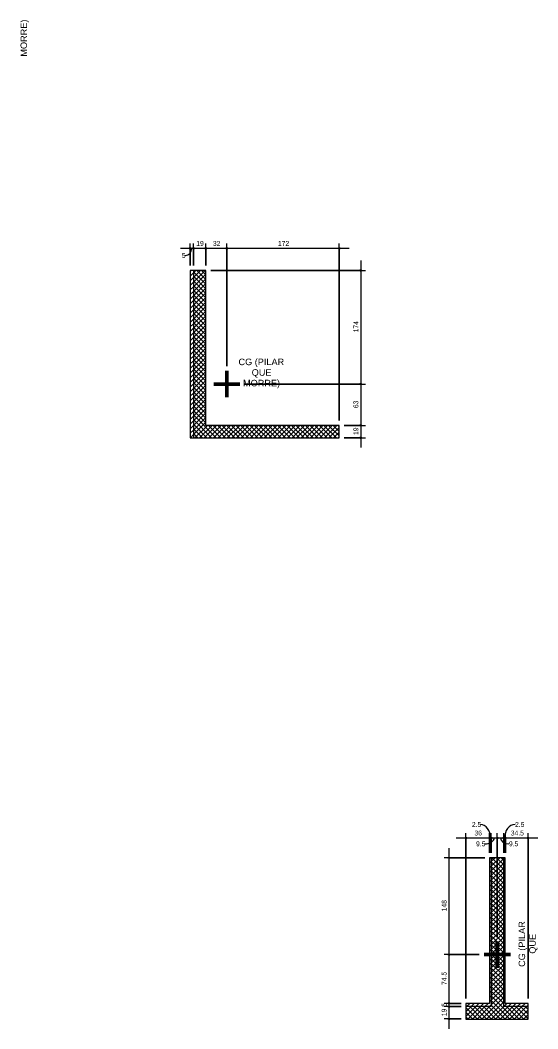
# Model space of a CAD drawing. Extents: x -1981 to 38708, y -3196 to 88064.
# Drawn here: x 19401 to 20193, y -931 to 612 of the extents above; entities that cross this region are included whole.
import ezdxf

# ---------------------------------------------------------------- set-up
doc = ezdxf.new("R2010")
doc.units = 0
doc.linetypes.add('Hidden', pattern=[0.714375, 0.47625, -0.238125])
for name, color, linetype, lineweight in [('A-ANNO-DIMS', 7, 'Continuous', 9), ('A-ANNO-DIMS-50', 7, 'Continuous', 9), ('A-DETL', 7, 'Hidden', 18), ('A-DETL-GENF', 7, 'Continuous', 18), ('A-DETL-MEDM', 7, 'Continuous', 50), ('G-ANNO-TEXT', 7, 'Continuous', 9)]:
    doc.layers.add(name, color=color, linetype=linetype, lineweight=lineweight)
doc.styles.add('Arial_1', font='arial.ttf', dxfattribs={"width": 0.9, "height": 7.5})
doc.styles.add('Arial_3', font='arial.ttf', dxfattribs={"height": 10})
doc.dimstyles.new('PED_1_5mm_ESQ_1', dxfattribs={"dimscale": 30.48, "dimtxt": 7.651945, "dimasz": 0.328084, "dimexe": 0.246063, "dimexo": 0.246063, "dimgap": 0.049213, "dimtad": 1, "dimdec": 1, "dimrnd": 0.5, "dimdsep": 46, "dimtxsty": 'Arial_1', "dimblk1": 'DOTSMALL', "dimblk2": 'DOTSMALL', "dimsah": 1, "dimcen": 0.09, "dimdle": 0.492126, "dimazin": 0, "dimtfac": 1, "dimtdec": 4, "dimtix": 1, "dimtmove": 1, "dimatfit": 3, "dimfxl": 1, "dimtvp": 1, "dimtolj": 1, "dimtzin": 0, "dimarcsym": 2})
doc.dimstyles.new('PED_1_5mm_ESQ_3', dxfattribs={"dimscale": 30.48, "dimtxt": 7.651945, "dimasz": 0.328084, "dimexe": 0.246063, "dimexo": 0.246063, "dimgap": 0.049213, "dimtad": 1, "dimdec": 1, "dimrnd": 0.5, "dimdsep": 46, "dimtxsty": 'Arial_1', "dimblk1": 'DOTSMALL', "dimblk2": 'DOTSMALL', "dimsah": 1, "dimcen": 0.09, "dimdle": 0.492126, "dimazin": 0, "dimtfac": 1, "dimtdec": 4, "dimtix": 1, "dimtmove": 0, "dimatfit": 3, "dimfxl": 1, "dimtvp": 1, "dimtolj": 1, "dimtzin": 0, "dimarcsym": 2})

# ---------------------------------------------------------------- blocks, each defined once
blk = doc.blocks.new('DIMBLOCK444-DT D 004 - DETALHE P140')
at = {"layer": 'A-ANNO-DIMS-50', "transparency": 16777216}
h = blk.add_hatch(color=256, dxfattribs=at)
edge = h.paths.add_edge_path(flags=0)
edge.add_arc((19660.9, 262.9), 1.25, 0, 360)
h = blk.add_hatch(color=256, dxfattribs=at)
edge = h.paths.add_edge_path(flags=0)
edge.add_arc((19665.9, 262.9), 1.25, 0, 360)
for p, q in [((19645.9, 262.9), (19665.9, 262.9)), ((19660.9, 236.6), (19660.9, 270.4)), ((19660.9, 262.9), (19660.9, 236.6)), ((19665.9, 236.6), (19665.9, 270.4)), ((19665.9, 262.9), (19665.9, 236.6))]:
    blk.add_line(p, q, dxfattribs=at)
for centre in [(19660.9, 262.9), (19665.9, 262.9)]:
    blk.add_circle(centre, 1.25, dxfattribs=at)
blk.add_ellipse((19653.3, 262.9), major_axis=(0, 10.9), ratio=0.926407, start_param=3.141593, end_param=4.712389, dxfattribs=at)
at = {"layer": 'A-ANNO-DIMS-50', "color": 0, "transparency": 16777216, "insert": (19648.1, 255.8), "char_height": 7.5, "width": 6.216, "attachment_point": 1, "line_spacing_factor": 0.941778, "style": 'Arial_1'}
blk.add_mtext('5', dxfattribs=at)
blk = doc.blocks.new('_DotSmall')
at = {"color": 0, "linetype": 'ByBlock', "const_width": 0.5}
blk.add_lwpolyline([(-0.0625, 0, 1), (0.0625, 0, 1)], format="xyb", close=True, dxfattribs=at)
blk = doc.blocks.new('DIMBLOCK445-DT D 004 - DETALHE P140')
at = {"layer": 'A-ANNO-DIMS-50', "transparency": 16777216}
h = blk.add_hatch(color=256, dxfattribs=at)
edge = h.paths.add_edge_path(flags=0)
edge.add_arc((19665.9, 262.9), 1.25, 0, 360)
h = blk.add_hatch(color=256, dxfattribs=at)
edge = h.paths.add_edge_path(flags=0)
edge.add_arc((19684.9, 262.9), 1.25, 0, 360)
for p, q in [((19665.9, 236.6), (19665.9, 270.4)), ((19665.9, 262.9), (19684.9, 262.9)), ((19665.9, 262.9), (19665.9, 236.6)), ((19684.9, 236.6), (19684.9, 270.4)), ((19684.9, 262.9), (19684.9, 236.6))]:
    blk.add_line(p, q, dxfattribs=at)
for centre in [(19665.9, 262.9), (19684.9, 262.9)]:
    blk.add_circle(centre, 1.25, dxfattribs=at)
at = {"layer": 'A-ANNO-DIMS-50', "color": 0, "transparency": 16777216, "insert": (19670.2, 274.1), "char_height": 7.5, "width": 12.431, "attachment_point": 1, "line_spacing_factor": 0.941778, "style": 'Arial_1'}
blk.add_mtext('19', dxfattribs=at)
blk = doc.blocks.new('DIMBLOCK446-DT D 004 - DETALHE P140')
at = {"layer": 'A-ANNO-DIMS-50', "transparency": 16777216}
h = blk.add_hatch(color=256, dxfattribs=at)
edge = h.paths.add_edge_path(flags=0)
edge.add_arc((19684.9, 262.9), 1.25, 0, 360)
h = blk.add_hatch(color=256, dxfattribs=at)
edge = h.paths.add_edge_path(flags=0)
edge.add_arc((19717, 262.9), 1.25, 0, 360)
for p, q in [((19684.9, 236.6), (19684.9, 270.4)), ((19684.9, 262.9), (19717, 262.9)), ((19684.9, 262.9), (19684.9, 236.6)), ((19717, 82.8), (19717, 270.4)), ((19717, 262.9), (19717, 82.8))]:
    blk.add_line(p, q, dxfattribs=at)
for centre in [(19684.9, 262.9), (19717, 262.9)]:
    blk.add_circle(centre, 1.25, dxfattribs=at)
at = {"layer": 'A-ANNO-DIMS-50', "color": 0, "transparency": 16777216, "insert": (19695.7, 274.1), "char_height": 7.5, "width": 12.431, "attachment_point": 1, "line_spacing_factor": 0.941778, "style": 'Arial_1'}
blk.add_mtext('32', dxfattribs=at)
blk = doc.blocks.new('DIMBLOCK447-DT D 004 - DETALHE P140')
at = {"layer": 'A-ANNO-DIMS-50', "transparency": 16777216}
h = blk.add_hatch(color=256, dxfattribs=at)
edge = h.paths.add_edge_path(flags=0)
edge.add_arc((19717, 262.9), 1.25, 0, 360)
h = blk.add_hatch(color=256, dxfattribs=at)
edge = h.paths.add_edge_path(flags=0)
edge.add_arc((19888.9, 262.9), 1.25, 0, 360)
for p, q in [((19717, 82.8), (19717, 270.4)), ((19717, 262.9), (19903.9, 262.9)), ((19717, 262.9), (19717, 82.8)), ((19888.9, -0.4), (19888.9, 270.4)), ((19888.9, 262.9), (19888.9, -0.4))]:
    blk.add_line(p, q, dxfattribs=at)
for centre in [(19717, 262.9), (19888.9, 262.9)]:
    blk.add_circle(centre, 1.25, dxfattribs=at)
at = {"layer": 'A-ANNO-DIMS-50', "color": 0, "transparency": 16777216, "insert": (19795.1, 274.1), "char_height": 7.5, "width": 18.647, "attachment_point": 1, "line_spacing_factor": 0.941778, "style": 'Arial_1'}
blk.add_mtext('172', dxfattribs=at)
blk = doc.blocks.new('DIMBLOCK448-DT D 004 - DETALHE P140')
at = {"layer": 'A-ANNO-DIMS-50', "transparency": 16777216}
h = blk.add_hatch(color=256, dxfattribs=at)
edge = h.paths.add_edge_path(flags=0)
edge.add_arc((19921.8, 229.1), 1.25, 0, 360)
h = blk.add_hatch(color=256, dxfattribs=at)
edge = h.paths.add_edge_path(flags=0)
edge.add_arc((19921.8, 55.3), 1.25, 0, 360)
for p, q in [((19921.8, 244.1), (19921.8, 55.3)), ((19692.4, 229.1), (19929.3, 229.1)), ((19921.8, 229.1), (19692.4, 229.1)), ((19744.5, 55.3), (19929.3, 55.3)), ((19921.8, 55.3), (19744.5, 55.3))]:
    blk.add_line(p, q, dxfattribs=at)
for centre in [(19921.8, 229.1), (19921.8, 55.3)]:
    blk.add_circle(centre, 1.25, dxfattribs=at)
at = {"layer": 'A-ANNO-DIMS-50', "color": 0, "transparency": 16777216, "insert": (19910.6, 134.4), "char_height": 7.5, "width": 18.647, "attachment_point": 1, "rotation": 90, "line_spacing_factor": 0.941778, "style": 'Arial_1'}
blk.add_mtext('174', dxfattribs=at)
blk = doc.blocks.new('DIMBLOCK449-DT D 004 - DETALHE P140')
at = {"layer": 'A-ANNO-DIMS-50', "transparency": 16777216}
h = blk.add_hatch(color=256, dxfattribs=at)
edge = h.paths.add_edge_path(flags=0)
edge.add_arc((19921.8, 55.3), 1.25, 0, 360)
h = blk.add_hatch(color=256, dxfattribs=at)
edge = h.paths.add_edge_path(flags=0)
edge.add_arc((19921.8, -7.9), 1.25, 0, 360)
for p, q in [((19744.5, 55.3), (19929.3, 55.3)), ((19921.8, 55.3), (19744.5, 55.3)), ((19921.8, 55.3), (19921.8, -7.9)), ((19896.4, -7.9), (19929.3, -7.9)), ((19921.8, -7.9), (19896.4, -7.9))]:
    blk.add_line(p, q, dxfattribs=at)
for centre in [(19921.8, 55.3), (19921.8, -7.9)]:
    blk.add_circle(centre, 1.25, dxfattribs=at)
at = {"layer": 'A-ANNO-DIMS-50', "color": 0, "transparency": 16777216, "insert": (19910.6, 18.5), "char_height": 7.5, "width": 12.431, "attachment_point": 1, "rotation": 90, "line_spacing_factor": 0.941778, "style": 'Arial_1'}
blk.add_mtext('63', dxfattribs=at)
blk = doc.blocks.new('DIMBLOCK450-DT D 004 - DETALHE P140')
at = {"layer": 'A-ANNO-DIMS-50', "transparency": 16777216}
h = blk.add_hatch(color=256, dxfattribs=at)
edge = h.paths.add_edge_path(flags=0)
edge.add_arc((19921.8, -7.9), 1.25, 0, 360)
h = blk.add_hatch(color=256, dxfattribs=at)
edge = h.paths.add_edge_path(flags=0)
edge.add_arc((19921.8, -26.9), 1.25, 0, 360)
for p, q in [((19896.4, -7.9), (19929.3, -7.9)), ((19921.8, -7.9), (19896.4, -7.9)), ((19921.8, -7.9), (19921.8, -41.9)), ((19896.4, -26.9), (19929.3, -26.9)), ((19921.8, -26.9), (19896.4, -26.9))]:
    blk.add_line(p, q, dxfattribs=at)
for centre in [(19921.8, -7.9), (19921.8, -26.9)]:
    blk.add_circle(centre, 1.25, dxfattribs=at)
at = {"layer": 'A-ANNO-DIMS-50', "color": 0, "transparency": 16777216, "insert": (19910.6, -22.6), "char_height": 7.5, "width": 12.431, "attachment_point": 1, "rotation": 90, "line_spacing_factor": 0.941778, "style": 'Arial_1'}
blk.add_mtext('19', dxfattribs=at)
blk = doc.blocks.new('DIMBLOCK451-DT D 005 - DETALHE P21')
at = {"layer": 'A-ANNO-DIMS-50', "transparency": 16777216}
h = blk.add_hatch(color=256, dxfattribs=at)
edge = h.paths.add_edge_path(flags=0)
edge.add_arc((20082.7, -639), 1.25, 0, 360)
h = blk.add_hatch(color=256, dxfattribs=at)
edge = h.paths.add_edge_path(flags=0)
edge.add_arc((20119, -639), 1.25, 0, 360)
for p, q in [((20082.7, -884.5), (20082.7, -631.5)), ((20119, -661.9), (20119, -631.5)), ((20067.7, -639), (20119, -639)), ((20082.7, -639), (20082.7, -884.5)), ((20119, -639), (20119, -661.9))]:
    blk.add_line(p, q, dxfattribs=at)
for centre in [(20082.7, -639), (20119, -639)]:
    blk.add_circle(centre, 1.25, dxfattribs=at)
at = {"layer": 'A-ANNO-DIMS-50', "color": 0, "transparency": 16777216, "insert": (20095.7, -627.7), "char_height": 7.5, "width": 12.431, "attachment_point": 1, "line_spacing_factor": 0.941778, "style": 'Arial_1'}
blk.add_mtext('36', dxfattribs=at)
blk = doc.blocks.new('DIMBLOCK452-DT D 005 - DETALHE P21')
at = {"layer": 'A-ANNO-DIMS-50', "transparency": 16777216}
h = blk.add_hatch(color=256, dxfattribs=at)
edge = h.paths.add_edge_path(flags=0)
edge.add_arc((20119, -639), 1.25, 0, 360)
h = blk.add_hatch(color=256, dxfattribs=at)
edge = h.paths.add_edge_path(flags=0)
edge.add_arc((20121.5, -639), 1.25, 0, 360)
for p, q in [((20119, -661.9), (20119, -631.5)), ((20121.5, -661.9), (20121.5, -631.5)), ((20119, -639), (20121.5, -639)), ((20119, -639), (20119, -661.9)), ((20121.5, -639), (20121.5, -661.9))]:
    blk.add_line(p, q, dxfattribs=at)
for centre in [(20119, -639), (20121.5, -639)]:
    blk.add_circle(centre, 1.25, dxfattribs=at)
blk.add_ellipse((20104.8, -639), major_axis=(0, 20.5), ratio=0.753198, start_param=4.712389, end_param=6.283185, dxfattribs=at)
at = {"layer": 'A-ANNO-DIMS-50', "color": 0, "transparency": 16777216, "insert": (20091.8, -614.6), "char_height": 7.5, "width": 15.539, "attachment_point": 1, "line_spacing_factor": 0.941778, "style": 'Arial_1'}
blk.add_mtext('2.5', dxfattribs=at)
blk = doc.blocks.new('DIMBLOCK453-DT D 005 - DETALHE P21')
at = {"layer": 'A-ANNO-DIMS-50', "transparency": 16777216}
h = blk.add_hatch(color=256, dxfattribs=at)
edge = h.paths.add_edge_path(flags=0)
edge.add_arc((20121.5, -639), 1.25, 0, 360)
h = blk.add_hatch(color=256, dxfattribs=at)
edge = h.paths.add_edge_path(flags=0)
edge.add_arc((20130.7, -639), 1.25, 0, 360)
for p, q in [((20121.5, -661.9), (20121.5, -631.5)), ((20130.7, -790), (20130.7, -631.5)), ((20121.5, -639), (20130.7, -639)), ((20121.5, -639), (20121.5, -661.9)), ((20130.7, -639), (20130.7, -790))]:
    blk.add_line(p, q, dxfattribs=at)
for centre in [(20121.5, -639), (20130.7, -639)]:
    blk.add_circle(centre, 1.25, dxfattribs=at)
blk.add_ellipse((20111.1, -639), major_axis=(15, 0), ratio=0.6052, start_param=4.712389, end_param=6.283185, dxfattribs=at)
at = {"layer": 'A-ANNO-DIMS-50', "color": 0, "transparency": 16777216, "insert": (20098.2, -644.2), "char_height": 7.5, "width": 15.539, "attachment_point": 1, "line_spacing_factor": 0.941778, "style": 'Arial_1'}
blk.add_mtext('9.5', dxfattribs=at)
blk = doc.blocks.new('DIMBLOCK454-DT D 005 - DETALHE P21')
at = {"layer": 'A-ANNO-DIMS-50', "transparency": 16777216}
h = blk.add_hatch(color=256, dxfattribs=at)
edge = h.paths.add_edge_path(flags=0)
edge.add_arc((20130.7, -639), 1.25, 0, 360)
h = blk.add_hatch(color=256, dxfattribs=at)
edge = h.paths.add_edge_path(flags=0)
edge.add_arc((20140.5, -639), 1.25, 0, 360)
for p, q in [((20130.7, -790), (20130.7, -631.5)), ((20140.5, -661.9), (20140.5, -631.5)), ((20130.7, -639), (20140.5, -639)), ((20130.7, -639), (20130.7, -790)), ((20140.5, -639), (20140.5, -661.9))]:
    blk.add_line(p, q, dxfattribs=at)
for centre in [(20130.7, -639), (20140.5, -639)]:
    blk.add_circle(centre, 1.25, dxfattribs=at)
blk.add_ellipse((20148.5, -639), major_axis=(12.9, 0), ratio=0.704503, start_param=3.141593, end_param=4.712389, dxfattribs=at)
at = {"layer": 'A-ANNO-DIMS-50', "color": 0, "transparency": 16777216, "insert": (20148.5, -644.2), "char_height": 7.5, "width": 15.539, "attachment_point": 1, "line_spacing_factor": 0.941778, "style": 'Arial_1'}
blk.add_mtext('9.5', dxfattribs=at)
blk = doc.blocks.new('DIMBLOCK455-DT D 005 - DETALHE P21')
at = {"layer": 'A-ANNO-DIMS-50', "transparency": 16777216}
h = blk.add_hatch(color=256, dxfattribs=at)
edge = h.paths.add_edge_path(flags=0)
edge.add_arc((20140.5, -639), 1.25, 0, 360)
h = blk.add_hatch(color=256, dxfattribs=at)
edge = h.paths.add_edge_path(flags=0)
edge.add_arc((20143, -639), 1.25, 0, 360)
for p, q in [((20140.5, -661.9), (20140.5, -631.5)), ((20143, -661.9), (20143, -631.5)), ((20140.5, -639), (20143, -639)), ((20140.5, -639), (20140.5, -661.9)), ((20143, -639), (20143, -661.9))]:
    blk.add_line(p, q, dxfattribs=at)
for centre in [(20140.5, -639), (20143, -639)]:
    blk.add_circle(centre, 1.25, dxfattribs=at)
blk.add_ellipse((20157.9, -639), major_axis=(0, 20.5), ratio=0.789227, start_param=0, end_param=1.570796, dxfattribs=at)
at = {"layer": 'A-ANNO-DIMS-50', "color": 0, "transparency": 16777216, "insert": (20157.9, -614.6), "char_height": 7.5, "width": 15.539, "attachment_point": 1, "line_spacing_factor": 0.941778, "style": 'Arial_1'}
blk.add_mtext('2.5', dxfattribs=at)
blk = doc.blocks.new('DIMBLOCK456-DT D 005 - DETALHE P21')
at = {"layer": 'A-ANNO-DIMS-50', "transparency": 16777216}
h = blk.add_hatch(color=256, dxfattribs=at)
edge = h.paths.add_edge_path(flags=0)
edge.add_arc((20143, -639), 1.25, 0, 360)
h = blk.add_hatch(color=256, dxfattribs=at)
edge = h.paths.add_edge_path(flags=0)
edge.add_arc((20177.7, -639), 1.25, 0, 360)
for p, q in [((20143, -661.9), (20143, -631.5)), ((20177.7, -884.5), (20177.7, -631.5)), ((20143, -639), (20192.7, -639)), ((20143, -639), (20143, -661.9)), ((20177.7, -639), (20177.7, -884.5))]:
    blk.add_line(p, q, dxfattribs=at)
for centre in [(20143, -639), (20177.7, -639)]:
    blk.add_circle(centre, 1.25, dxfattribs=at)
at = {"layer": 'A-ANNO-DIMS-50', "color": 0, "transparency": 16777216, "insert": (20151.3, -627.7), "char_height": 7.5, "width": 21.755, "attachment_point": 1, "line_spacing_factor": 0.941778, "style": 'Arial_1'}
blk.add_mtext('34.5', dxfattribs=at)
blk = doc.blocks.new('DIMBLOCK457-DT D 005 - DETALHE P21')
at = {"layer": 'A-ANNO-DIMS-50', "transparency": 16777216}
h = blk.add_hatch(color=256, dxfattribs=at)
edge = h.paths.add_edge_path(flags=0)
edge.add_arc((20056.8, -669.4), 1.25, 0, 360)
h = blk.add_hatch(color=256, dxfattribs=at)
edge = h.paths.add_edge_path(flags=0)
edge.add_arc((20056.8, -817.5), 1.25, 0, 360)
for p, q in [((20056.8, -654.4), (20056.8, -817.5)), ((20111.5, -669.4), (20049.3, -669.4)), ((20056.8, -669.4), (20111.5, -669.4)), ((20103.2, -817.5), (20049.3, -817.5)), ((20056.8, -817.5), (20103.2, -817.5))]:
    blk.add_line(p, q, dxfattribs=at)
for centre in [(20056.8, -669.4), (20056.8, -817.5)]:
    blk.add_circle(centre, 1.25, dxfattribs=at)
at = {"layer": 'A-ANNO-DIMS-50', "color": 0, "transparency": 16777216, "insert": (20045.6, -751.2), "char_height": 7.5, "width": 18.647, "attachment_point": 1, "rotation": 90, "line_spacing_factor": 0.941778, "style": 'Arial_1'}
blk.add_mtext('148', dxfattribs=at)
blk = doc.blocks.new('DIMBLOCK458-DT D 005 - DETALHE P21')
at = {"layer": 'A-ANNO-DIMS-50', "transparency": 16777216}
h = blk.add_hatch(color=256, dxfattribs=at)
edge = h.paths.add_edge_path(flags=0)
edge.add_arc((20056.8, -817.5), 1.25, 0, 360)
h = blk.add_hatch(color=256, dxfattribs=at)
edge = h.paths.add_edge_path(flags=0)
edge.add_arc((20056.8, -892), 1.25, 0, 360)
for p, q in [((20103.2, -817.5), (20049.3, -817.5)), ((20056.8, -817.5), (20056.8, -892)), ((20056.8, -817.5), (20103.2, -817.5)), ((20075.2, -892), (20049.3, -892)), ((20056.8, -892), (20075.2, -892))]:
    blk.add_line(p, q, dxfattribs=at)
for centre in [(20056.8, -817.5), (20056.8, -892)]:
    blk.add_circle(centre, 1.25, dxfattribs=at)
at = {"layer": 'A-ANNO-DIMS-50', "color": 0, "transparency": 16777216, "insert": (20045.6, -863.8), "char_height": 7.5, "width": 21.755, "attachment_point": 1, "rotation": 90, "line_spacing_factor": 0.941778, "style": 'Arial_1'}
blk.add_mtext('74.5', dxfattribs=at)
blk = doc.blocks.new('DIMBLOCK459-DT D 005 - DETALHE P21')
at = {"layer": 'A-ANNO-DIMS-50', "transparency": 16777216}
h = blk.add_hatch(color=256, dxfattribs=at)
edge = h.paths.add_edge_path(flags=0)
edge.add_arc((20056.8, -892), 1.25, 0, 360)
h = blk.add_hatch(color=256, dxfattribs=at)
edge = h.paths.add_edge_path(flags=0)
edge.add_arc((20056.8, -896.9), 1.25, 0, 360)
for p, q in [((20075.2, -892), (20049.3, -892)), ((20056.8, -892), (20056.8, -896.9)), ((20056.8, -892), (20075.2, -892)), ((20075.2, -896.9), (20049.3, -896.9)), ((20056.8, -896.9), (20075.2, -896.9))]:
    blk.add_line(p, q, dxfattribs=at)
for centre in [(20056.8, -892), (20056.8, -896.9)]:
    blk.add_circle(centre, 1.25, dxfattribs=at)
at = {"layer": 'A-ANNO-DIMS-50', "color": 0, "transparency": 16777216, "insert": (20045.6, -897.1), "char_height": 7.5, "width": 6.216, "attachment_point": 1, "rotation": 90, "line_spacing_factor": 0.941778, "style": 'Arial_1'}
blk.add_mtext('5', dxfattribs=at)
blk = doc.blocks.new('DIMBLOCK460-DT D 005 - DETALHE P21')
at = {"layer": 'A-ANNO-DIMS-50', "transparency": 16777216}
h = blk.add_hatch(color=256, dxfattribs=at)
edge = h.paths.add_edge_path(flags=0)
edge.add_arc((20056.8, -896.9), 1.25, 0, 360)
h = blk.add_hatch(color=256, dxfattribs=at)
edge = h.paths.add_edge_path(flags=0)
edge.add_arc((20056.8, -915.9), 1.25, 0, 360)
for p, q in [((20075.2, -896.9), (20049.3, -896.9)), ((20056.8, -896.9), (20056.8, -930.9)), ((20056.8, -896.9), (20075.2, -896.9)), ((20075.2, -915.9), (20049.3, -915.9)), ((20056.8, -915.9), (20075.2, -915.9))]:
    blk.add_line(p, q, dxfattribs=at)
for centre in [(20056.8, -896.9), (20056.8, -915.9)]:
    blk.add_circle(centre, 1.25, dxfattribs=at)
at = {"layer": 'A-ANNO-DIMS-50', "color": 0, "transparency": 16777216, "insert": (20045.6, -911.6), "char_height": 7.5, "width": 12.431, "attachment_point": 1, "rotation": 90, "line_spacing_factor": 0.941778, "style": 'Arial_1'}
blk.add_mtext('19', dxfattribs=at)

msp = doc.modelspace()

# ---------------------------------------------------------------- hatches: boundary and pattern name
at = {"layer": 'A-DETL-GENF', "true_color": 0x808080}
h = msp.add_hatch(dxfattribs=at)
h.set_pattern_fill('FP_1', color=8, style=0, pattern_type=2)
h.set_pattern_definition([(45, (20013.2345, 0), (-3.535534, 3.535534), [])])
h.paths.add_polyline_path([(19665.87, -26.88), (19665.87, 229.12), (19660.87, 229.12), (19660.87, -26.88)], flags=0)
at = {"layer": 'A-DETL-GENF', "true_color": 0x0000ff}
h = msp.add_hatch(dxfattribs=at)
h.set_pattern_fill('FP_2', color=5, style=0, pattern_type=2)
h.set_pattern_definition([(45, (20013.2345, 0), (-3.535534, 3.535534), []), (135, (20013.2345, 0), (-3.535534, -3.535534), [])])
h.paths.add_polyline_path([(19686.39, -26.88), (19888.87, -26.88), (19888.87, -7.88), (19684.87, -7.88), (19684.87, 229.12), (19665.87, 229.12), (19665.87, -26.88), (19684.87, -26.88)], flags=0)
at = {"layer": 'A-DETL-GENF', "true_color": 0x808080}
h = msp.add_hatch(dxfattribs=at)
h.set_pattern_fill('FP_1', color=8, style=0, pattern_type=2)
h.set_pattern_definition([(45, (21362.324, 0), (-3.535534, 3.535534), [])])
h.paths.add_polyline_path([(20118.96, -896.95), (20121.46, -896.95), (20121.46, -669.38), (20118.96, -669.38), (20118.96, -892), (20082.71, -892), (20082.71, -896.95), (20111.47, -896.95)], flags=0)
h.paths.add_polyline_path([(20140.46, -896.95), (20177.71, -896.95), (20177.71, -892), (20142.96, -892), (20142.96, -669.38), (20140.46, -669.38), (20140.46, -892)], flags=0)
at = {"layer": 'A-DETL-GENF', "true_color": 0x0000ff}
h = msp.add_hatch(dxfattribs=at)
h.set_pattern_fill('FP_2', color=5, style=0, pattern_type=2)
h.set_pattern_definition([(45, (21362.324, 0), (-3.535534, 3.535534), []), (135, (21362.324, 0), (-3.535534, -3.535534), [])])
h.paths.add_polyline_path([(20140.46, -915.95), (20177.71, -915.95), (20177.71, -896.95), (20140.46, -896.95), (20140.46, -669.38), (20121.46, -669.38), (20121.46, -896.95), (20082.71, -896.95), (20082.71, -915.95), (20121.46, -915.95)], flags=0)

# ---------------------------------------------------------------- linework, layer by layer
at = {"layer": 'A-DETL', "linetype": 'Continuous'}
for p, q in [((19660.87, 229.12), (19660.87, -26.88)), ((19665.87, 229.12), (19660.87, 229.12)), ((19684.87, 229.12), (19665.87, 229.12)), ((19665.87, 229.12), (19665.87, -26.88)), ((19684.87, -7.88), (19684.87, 229.12)), ((19888.87, -7.88), (19684.87, -7.88)), ((19888.87, -26.88), (19888.87, -7.88)), ((19660.87, -26.88), (19665.87, -26.88)), ((19665.87, -26.88), (19888.87, -26.88)), ((20121.46, -669.38), (20118.96, -669.38)), ((20118.96, -669.38), (20118.96, -892)), ((20140.46, -669.38), (20121.46, -669.38)), ((20121.46, -669.38), (20121.46, -896.95)), ((20142.96, -669.38), (20140.46, -669.38)), ((20140.46, -896.95), (20140.46, -669.38)), ((20142.96, -892), (20142.96, -669.38)), ((20118.96, -892), (20082.71, -892)), ((20082.71, -892), (20082.71, -896.95)), ((20177.71, -892), (20142.96, -892)), ((20177.71, -896.95), (20177.71, -892)), ((20121.46, -896.95), (20082.71, -896.95)), ((20082.71, -896.95), (20082.71, -915.95)), ((20177.71, -896.95), (20140.46, -896.95)), ((20177.71, -915.95), (20177.71, -896.95)), ((20082.71, -915.95), (20177.71, -915.95))]:
    msp.add_line(p, q, dxfattribs=at)
at = {"layer": 'A-DETL-MEDM'}
for p, q in [((19716.97, 55.28), (19716.97, 75.28)), ((19716.97, 55.28), (19696.97, 55.28)), ((19716.97, 55.28), (19736.97, 55.28)), ((19716.97, 55.28), (19716.97, 35.28)), ((20130.74, -817.51), (20130.74, -797.51)), ((20130.74, -817.51), (20110.74, -817.51)), ((20130.74, -817.51), (20150.74, -817.51)), ((20130.74, -817.51), (20130.74, -837.51))]:
    msp.add_line(p, q, dxfattribs=at)

# ---------------------------------------------------------------- texts
at = {"layer": 'G-ANNO-TEXT', "char_height": 10, "attachment_point": 1, "rotation": 90, "style": 'Arial_3'}
for s, insert, width in [('MORRE)', (19401.27, 556.11), 69.346), ('CG (PILAR ', (20163.26, -836.21), 90.9915), ('QUE ', (20179.47, -816.04), 42.0886)]:
    msp.add_mtext(s, dxfattribs=dict(at, insert=insert, width=width))
at = {"layer": 'G-ANNO-TEXT', "char_height": 10, "attachment_point": 1, "style": 'Arial_3'}
for s, insert, width in [('CG (PILAR ', (19734.77, 94.19), 90.9915), ('QUE ', (19754.95, 77.99), 42.0886), ('MORRE)', (19741.72, 61.78), 69.346)]:
    msp.add_mtext(s, dxfattribs=dict(at, insert=insert, width=width))

# ---------------------------------------------------------------- dimensions: what is measured, and where the dimension line sits
at = {"layer": 'A-ANNO-DIMS'}
for base, p1, p2, override, picture, middle in [((19665.87, 262.86), (19660.87, 229.12), (19665.87, 229.12), {"dimpost": '<>', "dimfxl": 5}, 'DIMBLOCK444-DT D 004 - DETALHE P140', (19651.21, 250.82)), ((20121.46, -638.98), (20118.96, -669.38), (20121.46, -669.38), {"dimpost": '<>', "dimfxl": 2.5}, 'DIMBLOCK452-DT D 005 - DETALHE P21', (20099.58, -619.63)), ((20142.96, -638.98), (20140.46, -669.38), (20142.96, -669.38), {"dimpost": '<>', "dimfxl": 2.5}, 'DIMBLOCK455-DT D 005 - DETALHE P21', (20165.66, -619.63)), ((20130.74, -638.98), (20121.46, -669.38), (20130.74, -797.51), {"dimpost": '<>', "dimfxl": 128.466622}, 'DIMBLOCK453-DT D 005 - DETALHE P21', (20105.92, -649.21)), ((20140.46, -638.98), (20130.74, -797.51), (20140.46, -669.38), {"dimpost": '<>', "dimfxl": 128.499286}, 'DIMBLOCK454-DT D 005 - DETALHE P21', (20156.25, -649.21))]:
    dim = msp.add_linear_dim(base=base, p1=p1, p2=p2, dimstyle='PED_1_5mm_ESQ_1', override=override, dxfattribs=at)
    dim.commit()
    dim.dimension.update_dxf_attribs({"geometry": picture, "text_midpoint": middle, "dimtype": 160})
for base, p1, p2, override, picture, middle in [((19684.87, 262.86), (19665.87, 229.12), (19684.87, 229.12), {"dimpost": '<>', "dimfxl": 19}, 'DIMBLOCK445-DT D 004 - DETALHE P140', (19675.37, 268.18)), ((19716.97, 262.86), (19684.87, 229.12), (19716.97, 75.28), {"dimpost": '<>', "dimfxl": 157.151861}, 'DIMBLOCK446-DT D 004 - DETALHE P140', (19700.92, 268.19)), ((19888.87, 262.86), (19716.97, 75.28), (19888.87, -7.88), {"dimpost": '<>', "dimfxl": 190.960707}, 'DIMBLOCK447-DT D 004 - DETALHE P140', (19802.92, 268.12)), ((20118.9594486, -638.9831788), (20082.7094488, -891.9978841), (20118.9594486, -669.3807419), {"dimpost": '<>', "dimfxl": 225.549229}, 'DIMBLOCK451-DT D 005 - DETALHE P21', (20100.8344487, -633.6513233)), ((20177.70944878, -638.98317875), (20142.9594488, -669.38074191), (20177.70944878, -891.99788411), {"dimpost": '<>', "dimfxl": 225.313014}, 'DIMBLOCK456-DT D 005 - DETALHE P21', (20160.33444879, -633.65132334))]:
    dim = msp.add_linear_dim(base=base, p1=p1, p2=p2, dimstyle='PED_1_5mm_ESQ_3', override=override, dxfattribs=at)
    dim.commit()
    dim.dimension.update_dxf_attribs({"geometry": picture, "text_midpoint": middle})
for base, p1, p2, override, picture, middle in [((19921.79, 55.28), (19684.87, 229.12), (19736.97, 55.28), {"dimpost": '<>', "dimfxl": 181.477801}, 'DIMBLOCK448-DT D 004 - DETALHE P140', (19916.52, 142.2)), ((19921.79, -7.88), (19736.97, 55.28), (19888.87, -7.88), {"dimpost": '<>', "dimfxl": 164.509808}, 'DIMBLOCK449-DT D 004 - DETALHE P140', (19916.46, 23.7)), ((19921.79, -26.88), (19888.87, -7.88), (19888.87, -26.88), {"dimpost": '<>', "dimfxl": 19}, 'DIMBLOCK450-DT D 004 - DETALHE P140', (19916.46, -17.38)), ((20056.82, -817.51), (20118.96, -669.38), (20110.74, -817.51), {"dimpost": '<>', "dimfxl": 148.359013}, 'DIMBLOCK457-DT D 005 - DETALHE P21', (20051.49, -743.45)), ((20056.82, -892), (20110.74, -817.51), (20082.71, -892), {"dimpost": '<>', "dimfxl": 79.585215}, 'DIMBLOCK458-DT D 005 - DETALHE P21', (20051.5, -854.75)), ((20056.8155, -896.9495), (20082.7094, -891.9979), (20082.7094, -896.9495), {"dimpost": '<>', "dimfxl": 4.951616}, 'DIMBLOCK459-DT D 005 - DETALHE P21', (20051.5015, -894.4737)), ((20056.82, -915.95), (20082.71, -896.95), (20082.71, -915.95), {"dimpost": '<>', "dimfxl": 19}, 'DIMBLOCK460-DT D 005 - DETALHE P21', (20051.49, -906.45))]:
    dim = msp.add_linear_dim(base=base, p1=p1, p2=p2, angle=90, dimstyle='PED_1_5mm_ESQ_3', override=override, dxfattribs=at)
    dim.commit()
    dim.dimension.update_dxf_attribs({"geometry": picture, "text_midpoint": middle})

doc.saveas('drawing.dxf')
